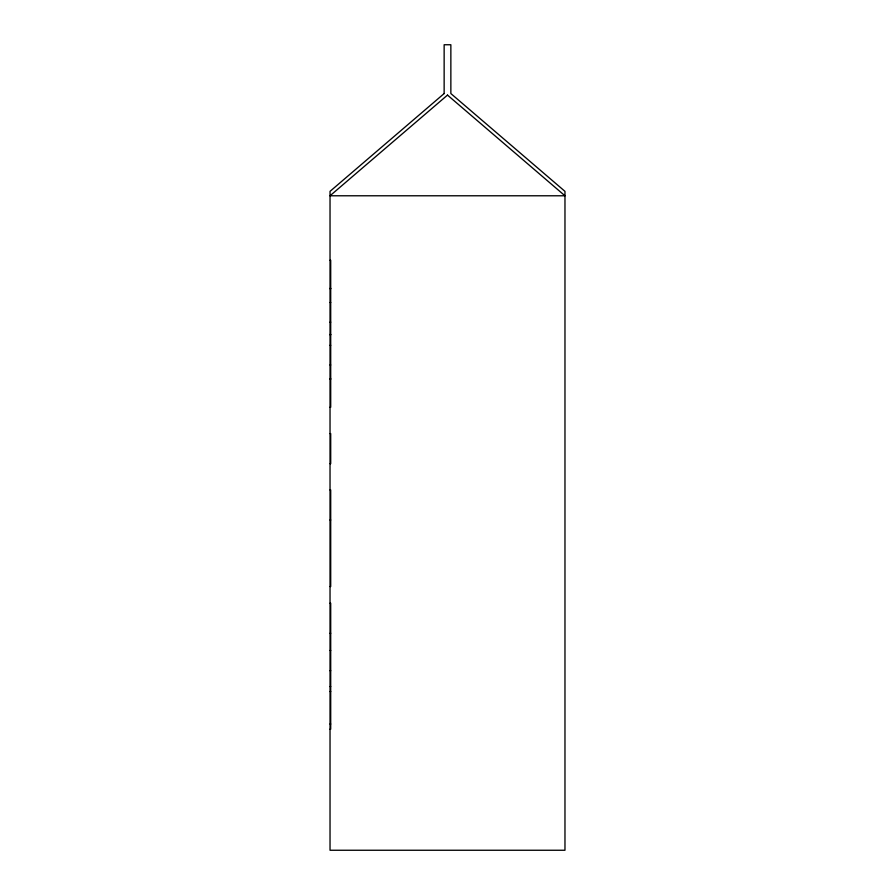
<?xml version="1.0" encoding="UTF-8"?>
<svg xmlns="http://www.w3.org/2000/svg" width="895" height="895" viewBox="0 0 895 895"><rect width="100%" height="100%" fill="white"/><g stroke="black" fill="none" stroke-linecap="round" stroke-linejoin="round"><path stroke-width="1.34" d="M330.031 260.277L330.702 260.277L330.702 407.214L330.031 407.214M330.031 288.358L330.702 288.358M330.031 288.738L330.702 288.738M330.031 302.499L330.702 302.499M330.031 322.178L330.702 322.178M330.031 334.417L330.702 334.417M330.031 334.797L330.702 334.797M330.031 345.302L330.702 345.302M330.031 364.981L330.702 364.981M330.031 378.753L330.702 378.753M330.031 379.133L330.702 379.133M330.031 433.616L330.702 433.616L330.702 463.655L330.031 463.655M330.031 489.968L330.702 489.968L330.702 586.505L330.031 586.505M330.031 520.006L330.702 520.006M330.031 603.23L330.702 603.23L330.702 729.19L330.031 729.19M330.031 633.268L330.702 633.268M330.031 650.441L330.702 650.441M330.031 670.702L330.702 670.702M330.031 686.566L330.702 686.566M330.031 691.533L330.702 691.533M330.031 724.021L330.702 724.021M444.144 93.55L330.031 191.362L330.031 850.25L564.969 850.25L564.969 191.362L450.856 93.55L450.856 44.75L444.144 44.75L444.144 93.55M447.5 95.094L330.031 195.781L564.969 195.781L447.5 95.094"/></g></svg>
